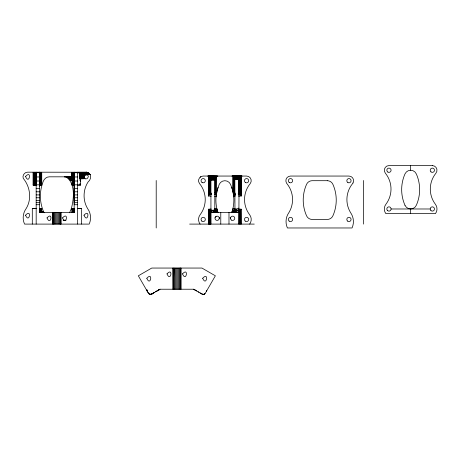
<?xml version="1.0" encoding="UTF-8"?>
<svg xmlns="http://www.w3.org/2000/svg" width="460" height="460" viewBox="0 0 460 460"><rect width="100%" height="100%" fill="white"/><g stroke="black" fill="none" stroke-linecap="round" stroke-linejoin="round"><path stroke-width="0.69" d="M44.166 212.779L43.677 211.882L41.733 211.588M72.019 211.968L72.013 208.518L74.158 208.524L71.248 208.874L69.575 212.779M74.083 185.046L72.013 185.041L72.093 178.308M72.036 179.032L72.036 175.03M74.158 172.724L72.013 172.724L72.013 175.524L72.312 172.724L80.667 172.724C78.292 177.284 92.454 171.971 87.159 178.67C84.376 180.36 82.507 175.225 85.721 174.731L80.667 174.737L80.632 176.123L84.094 176.099L79.413 176.352M80.667 185.041L77.567 185.041L80.667 185.041L80.667 184.092L80.276 172.724L77.567 172.73L88.406 172.793C92 174.777 90.89 179.831 88.055 182.022C82.926 189.876 82.748 200.548 87.601 208.57A15.6 15.6 0 0 1 89.194 224.095L24.547 224.095A15.6 15.6 0 0 1 26.139 208.57C31.999 199.168 30.147 186.685 23.259 178.365C22.149 175.484 24.57 172.08 27.652 172.178L86.894 172.247L88.406 172.793L79.603 172.793M79.741 178.744L85.025 178.67L80.667 178.825L80.667 181.407L80.276 172.724L80.632 175.783L84.249 175.76L79.419 176.007M79.407 178.785L84.726 178.457L80.667 178.376L80.667 177.56M80.667 177.307L80.667 176.519L83.996 176.456L80.667 176.646M80.667 176.479L79.379 176.496M80.667 175.478L84.462 175.455L80.621 175.392M215.004 193.194L215.004 178.946L210.623 178.537L209.444 176.709L208.121 176.071M239.016 224.095L239.022 212.002M239.022 193.194L239.022 178.946L234.836 179.227L233.835 177.094L231.926 176.053M239.252 193.511L239.252 178.273L234.473 178.118L239.091 178.687L240.229 176.789L241.931 176.053M410.653 170.24L410.653 165.589M241.35 195.954L241.391 176.123L232.478 176.145L241.862 176.053L232.202 176.082M208.437 209.271L208.374 224.095L208.374 209.196L211.197 209.001M240.787 195.322L240.873 176.329L233.553 176.789L239.556 177.652L239.413 193.712M233.732 196.845L233.318 193.579L233.404 176.663L240.988 176.266L232.915 176.329M233.956 211.18L233.571 211.56L238.832 212.474L231.334 212.462L232.95 211.991L234.042 211.094L238.832 212.474L218.684 212.474C216.614 212.514 214.762 210.668 214.808 208.598L214.849 179.699L215.889 177.14L217.908 176.053M215.78 194.183L215.918 177.106L209.444 176.709M240.264 194.73L240.384 176.663L233.553 176.789L239.936 177.106L239.942 194.35L238.585 194.35M215.389 193.712L215.539 177.652L210.162 177.566L215.326 178.043L210.623 178.537L210.933 180.285L210.933 224.095M239.936 177.106L239.798 194.183L238.51 194.183M233.553 211.956L233.571 210.53L234.933 210.49M211.45 211.083L210.024 211.083L210.208 224.095L210.415 211.565M72.226 212.583L72.312 208.518L72.312 212.646M72.197 212.71L72.312 208.518M72.088 180.671L72.312 172.724L72.013 172.724M72.07 177.566L64.394 176.824L72.013 176.881L66.407 177.163C75.641 183.523 73.928 199.393 71.248 208.874M72.053 179.233L72.076 178.859M72.093 178.25L72.766 178.146M72.076 208.524L72.013 208.84M72.036 178.25L68.195 178.129C73.416 177.617 73.307 179.078 68.195 178.129L72.047 178.072M72.093 177.175L72.312 172.724L72.013 173.127M238.832 224.095L239.091 178.687L234.836 179.227L234.956 208.598L234.324 210.72L232.944 211.98M234.956 208.598L234.042 211.094L234.353 210.663M233.513 194.856L233.404 194.131M72.076 173.253L72.312 172.724L72.093 175.835L72.07 175.461M72.053 176.099L72.013 176.456M216.033 196.845L217.074 190.612L219.213 184.391A6.198 6.198 0 0 1 230.552 184.391L232.283 189.106L233.329 193.643A38.743 38.743 0 0 1 232.662 209.662L232.392 210.645M234.951 192.838L233.502 194.752M72.082 174.472L72.312 172.724L72.013 173.817L72.312 172.724L72.312 185.046M72.036 179.653L69.575 179.618L72.036 179.952M216.194 195.322L217.373 189.503M72.312 172.724L72.093 174.748M41.158 211.744L41.688 211.146L41.434 208.518L41.434 212.646M41.67 208.874L41.733 208.518L39.686 208.518L39.658 212.652M234.853 209.472L238.832 208.115M216.361 194.155L216.246 194.724L214.895 194.724M210.933 192.809L208.472 195.891M238.832 212.393L241.299 209.306M215.038 217.913L215.13 217.551M206.736 290.478L206.459 291.237L206.632 290.869M219.23 218.655L219.564 217.442M217.103 190.486L218.034 187.392M232.662 209.662L231.736 212.75L232.915 208.598L235.037 208.748M234.652 210.088L234.433 210.53L238.832 210.433L234.893 209.271M158.499 290.105L160.028 289.225L193.671 289.225L202.124 294.101L203.688 294.377L205.298 293.25L215.372 275.805L201.946 268.053L151.748 268.053L138.328 275.805L148.402 293.25L149.621 294.273L151.116 294.296M205.12 293.497C204.873 294.486 201.848 294.452 203.688 294.377L203.383 294.4M215.493 211.358L217.074 209.536L216.85 208.598L214.728 208.748M79.655 173.713L80.667 172.724L79.603 173.098M79.551 173.719L80.069 173.253M80.011 173.253L89.067 173.253L79.729 173.253M79.844 173.334L80.667 173.253M204.263 294.187L204.694 293.923M215.763 216.648L216.068 216.436A2.133 2.133 0 0 1 219.265 218.281A2.133 2.133 0 0 1 216.068 220.127A2.133 2.133 0 0 1 216.068 216.436M200.215 177.129L200.876 176.669M72.047 177.054L73.013 177.037M233.53 211.6L232.018 212.353M152.248 293.71L150.012 294.377L151.576 294.101L160.028 289.225L155.578 291.789M151.208 294.273L153.191 293.169M152.036 293.836L152.49 293.572M152.921 293.325L153.577 292.945M151.3 294.227L152.386 293.635M158.286 290.226L159.442 289.558M151.576 294.101L154.261 292.548M152.179 293.75L152.789 293.399M156.975 290.984L157.653 290.593M159.154 289.725L159.695 289.415M204.355 294.141L204.079 294.273L204.447 294.101M72.088 210.99L72.421 210.841L72.536 211.496M231.938 212.376L238.832 212.474L233.019 211.951M231.754 212.393L238.832 212.474L231.081 212.474L232.306 212.468M214.808 208.598C214.532 210.714 217.154 212.566 218.558 212.468L210.933 212.474L215.717 211.083M217.735 212.353L218.178 212.439L210.933 212.474L216.194 211.565M80.667 177.192L83.962 176.824L79.379 176.87M217.827 212.376L218.149 212.434L210.933 212.474L216.746 211.951M72.105 183.442L71.248 183.523L72.013 183.569M79.39 180.038L80.603 179.929M80.598 177.48L83.996 177.198L79.758 177.255M150.518 294.4L150.817 294.377M233.709 196.604L235.106 196.495M238.602 196.219L241.391 196M72.013 180.377L70.064 180.515L72.013 180.682M233.577 195.322L235.618 195.184M238.343 195L240.384 194.862L240.384 176.663M234.761 178.946L239.091 178.687L234.537 178.273M231.46 212.451L231.334 212.462M215.228 178.273L210.623 178.537L214.952 179.112L210.743 178.946M217.373 210.634L217.103 209.662A38.743 38.743 0 0 1 216.436 193.643L216.361 176.663L209.105 176.45L216.298 176.709L209.386 176.663L209.495 194.73L211.64 194.603M214.492 194.43L215.918 194.35M234.376 193.712L234.232 177.652L239.539 177.675L233.847 177.106L233.99 194.183L235.382 194.108M238.165 193.965L239.556 193.896M238.803 210.599L240.218 210.53L240.379 224.095M238.274 211.37L239.556 211.307M80.667 178.376L84.462 178.198L80.667 178.215M210.513 178.273L215.326 178.043L210.208 177.652L210.352 193.712L211.611 193.712M80.649 176.945L83.962 176.824L80.592 176.893M210.933 212.474L217.632 212.324M63.848 220.219L64.383 220.219M79.384 177.347L80.598 177.307M210.208 193.89L211.502 193.85M79.419 175.139L85.025 174.984L79.712 174.967M238.337 210.398L240.384 210.341L238.291 210.341M80.644 179.337L80.667 179.768M39.658 185.046L41.733 185.041L41.733 172.724L39.583 172.724M79.528 174.944L85.364 174.823L80.667 174.921M80.667 174.639L90.102 174.472L79.476 174.472M211.151 209.881L209.012 209.921L208.897 224.095L208.892 209.783M214.716 209.823L217.103 209.662L218.034 212.75L217.074 209.536M79.511 177.962L84.249 177.893L79.476 177.802M209.823 194.35L211.163 194.327M214.504 194.275L215.838 194.258L216.263 194.752M41.733 211.91L43.677 211.882C39.75 203.009 39.318 192.688 42.492 183.523C43.223 180.228 45.615 176.726 49.346 176.824L72.042 176.824M238.602 210.87L239.942 210.852M80.667 174.605L90.102 174.472L79.448 174.512M233.404 210.341L234.818 210.318L233.404 210.341L233.404 212.405M238.349 210.272L240.465 210.243M79.379 177.203L80.586 177.192M234.226 193.896L235.549 193.879M238.194 193.855L239.516 193.838L240.959 195.517M41.434 185.046L41.434 172.724L33.074 172.724L33.074 185.041L36.173 185.052L33.074 185.041M79.379 176.49L80.609 176.479M241.862 176.053L232.392 176.123L232.662 190.486L231.736 187.392M80.667 175.214L84.726 175.197L79.476 175.179M77.7 172.281L86.894 172.247L86.095 172.178M216.119 212.238L217.413 212.238M217.373 212.468L217.908 212.468M33.074 172.724L36.173 172.73M232.478 176.145L241.31 176.145M36.173 176.968L39.658 176.968M74.083 176.968L77.567 176.968M234.905 179.647L238.884 179.647L238.918 193.022M210.933 180.36L214.808 180.36M36.173 181.004L39.658 181.004M74.083 181.004L77.567 181.004M36.173 184.828L39.658 184.828M74.083 184.828L77.567 184.828M39.658 184.983L41.733 185.041M74.083 184.983L72.013 185.041M39.583 186.133L39.658 172.178M36.173 188.433L39.658 188.433M74.083 188.433L77.567 188.433M36.173 191.797L39.658 191.797M74.083 191.797L77.567 191.797M233.99 194.183L235.278 194.183M233.847 194.35L235.198 194.35M209.495 194.73L211.519 194.73M36.173 194.913L39.658 194.913M74.083 194.913L77.567 194.913M36.173 197.771L39.658 197.771M74.083 197.771L77.567 197.771M36.173 200.364L39.658 200.364M74.083 200.364L77.567 200.364M36.173 202.682L39.658 202.682M74.083 202.682L77.567 202.682M74.158 203.446L74.083 172.178M36.173 204.723L39.658 204.723M74.083 204.723L77.567 204.723M32.298 224.095L32.298 208.518L36.173 208.518M32.298 208.518L36.8 208.518M39.583 208.524L41.733 208.518L41.733 212.112M81.443 208.524L77.567 208.518L81.443 208.524L81.443 224.095M391.086 208.984L430.221 208.984M233.036 209.921L235.14 209.921M238.648 209.921L240.752 209.921L240.867 224.095M234.491 210.433L238.832 210.433L234.721 209.921M233.571 210.53L234.899 210.53M238.222 210.53L240.218 210.53M39.583 212.474L74.158 212.474L74.158 172.247M63.095 220.219L65.975 220.219M189.629 224.095L254.276 224.095M217.62 176.071L207.834 176.053L217.298 176.14M72.013 177.175L66.407 177.163L72.042 177.566L67.338 177.571L72.013 177.658M80.58 178.181L80.276 172.724L80.598 175.783M216.85 176.329L208.782 176.266L216.643 176.45L208.892 176.329L208.978 195.322M211.531 211.318L210.208 211.307L210.208 224.095M218.678 212.474L218.304 212.451M210.887 179.647L214.849 179.699L210.789 179.112L214.86 179.647M72.013 178.859L68.948 178.819L72.025 179.227M208.443 176.14L216.965 176.266M208.805 209.685L209.196 210.128L211.347 210.191M214.929 210.295L216.361 210.341M211.146 210.893L209.823 210.852L209.829 224.095M211.675 210.64L209.553 210.536L209.196 210.128M80.638 184.086L79.413 184.017M238.567 209.001L241.391 209.196M203.078 294.394L203.285 294.411M150.213 294.394L150.012 294.377M208.374 196L211.169 196.219M214.659 196.495L216.056 196.604M209.829 177.106L215.585 177.566M41.733 211.669L41.181 211.611M41.682 211.083L41.434 208.518M149.005 293.923L149.621 294.273L147.821 292.244M202.302 294.187L200.014 292.882M202.486 294.273L202.124 294.101L202.394 294.227M201.066 293.491L201.451 293.71M193.671 289.225L194.839 289.892M195.414 290.226L196.725 290.984M198.122 291.789L198.8 292.18M194.54 289.725L195.897 290.507M232.915 209.783L234.22 211.295M215.838 194.258L214.814 192.826M239.516 193.838L238.832 192.826M215.113 210.088L215.332 210.53M210.933 212.393L209.57 210.553L209.386 224.095L209.38 210.341M230.201 217.442L230.535 218.655M232.674 190.538L233.318 193.579M80.276 172.724L80.598 179.774M239.349 211.56L239.556 224.095M216.194 210.53L216.211 211.962M216.729 209.921L216.746 212.048M241.327 209.271L241.391 224.095M208.374 176.123L208.414 195.954M210.743 212.002L210.749 224.095M210.513 211.692L210.519 224.095M410.653 208.984L410.653 213.63M363.434 180.475L363.434 224.095M240.873 176.329L240.873 195.414M228.988 212.474L228.988 224.095M220.777 212.474L220.777 224.095M180.958 268.053L180.958 289.225M180.814 268.053L180.814 289.225M180.406 268.053L180.406 289.225M179.756 268.053L179.756 289.225M178.905 268.053L178.905 289.225M177.911 268.053L177.911 289.225M176.847 268.053L176.847 289.225M175.789 268.053L175.789 289.225M174.794 268.053L174.794 289.225M173.943 289.225L173.943 268.053L173.293 289.225L173.293 268.053M172.88 289.225L172.742 268.053M156.204 180.475L156.204 227.97M77.567 172.178L77.567 224.095M74.054 208.518L74.054 212.652M73.985 172.724L73.985 185.046M73.985 208.518L73.985 212.652M73.882 172.724L73.882 185.046M73.882 208.518L73.882 212.652M73.744 172.724L73.744 185.046M73.744 208.518L73.744 212.646M73.566 172.724L73.566 185.046M73.566 208.518L73.566 212.646M73.364 172.724L73.364 185.046M73.364 208.518L73.364 212.646M73.129 172.724L73.129 185.046M73.129 208.518L73.129 212.646M72.875 172.724L72.875 185.046M72.875 208.518L72.875 212.646M72.599 172.724L72.599 185.046M72.599 208.518L72.599 212.646M60.979 212.474L60.979 224.095M60.835 212.474L60.835 224.095M60.427 212.474L60.427 224.095M59.777 212.474L59.777 224.095M58.926 212.474L58.926 224.095M57.937 212.474L57.937 224.095M56.873 212.474L56.873 224.095M55.809 212.474L55.809 224.095M54.82 212.474L54.82 224.095M53.969 212.474L53.969 224.095M53.314 212.474L53.314 224.095M52.906 212.474L52.906 224.095M52.762 212.474L52.762 224.095M41.141 172.724L41.141 185.046M41.141 208.518L41.141 212.646M40.865 172.724L40.865 185.046M40.865 208.518L40.865 212.646M40.612 172.724L40.612 185.046M40.612 208.518L40.612 212.646M40.382 172.724L40.382 185.046M40.382 208.518L40.382 212.646M40.175 172.724L40.175 185.046M40.175 208.518L40.175 212.646M40.003 172.724L40.003 185.046M40.003 208.518L40.003 212.646M39.859 172.724L39.859 185.046M39.859 208.518L39.859 212.646M39.755 172.724L39.755 185.046M39.755 208.518L39.755 212.646M39.583 172.178L39.583 212.652M36.173 172.178L36.173 224.095M36.006 172.724L36.006 185.046M35.857 172.724L35.857 185.046M35.667 172.724L35.667 185.046M35.437 172.724L35.437 185.046M35.167 172.724L35.167 185.046M34.879 172.724L34.879 185.046M34.557 172.724L34.557 185.046M34.212 172.724L34.212 185.046M33.844 172.724L33.844 185.046M33.465 172.724L33.465 185.046M249.677 224.095A7.751 7.751 0 0 0 249.653 214.762A25.185 25.185 0 0 1 250.183 183.638A4.652 4.652 0 0 0 246.577 176.053L203.188 176.053A4.652 4.652 0 0 0 199.583 183.638A25.185 25.185 0 0 1 200.111 214.762A7.751 7.751 0 0 0 200.088 224.095M146.947 289.875L147.24 291.237L146.947 289.875M202.687 278.265C206.385 287.258 209.237 271.084 202.687 278.265M25.553 176.456C29.25 185.449 32.102 169.268 25.553 176.456M25.553 215.199C29.25 224.192 32.102 208.012 25.553 215.199M47.023 217.913C50.721 226.906 53.578 210.726 47.023 217.913M62.52 217.913C66.223 226.906 69.075 210.726 62.52 217.913M83.996 215.199C87.693 224.192 90.545 208.012 83.996 215.199M146.815 278.265C150.512 287.258 153.364 271.084 146.815 278.265M167.003 273.884C170.7 282.877 173.552 266.691 167.003 273.884M182.499 273.884C186.202 282.877 189.048 266.691 182.499 273.884M353.01 182.971L350.917 185.897A25.185 25.185 0 0 0 350.462 212.445A15.6 15.6 0 0 1 352.049 227.97L287.408 227.97A15.6 15.6 0 0 1 289.001 212.445A25.185 25.185 0 0 0 288.546 185.897L286.448 182.971A4.652 4.652 0 0 1 290.507 176.053L348.95 176.053A4.652 4.652 0 0 1 353.01 182.971M215.05 209.921L210.933 210.433L215.28 210.433L215.05 209.921M432.348 165.589L388.959 165.589A4.652 4.652 0 0 0 385.353 173.173A25.185 25.185 0 0 1 385.882 204.297A7.751 7.751 0 0 0 385.859 213.63L435.447 213.63A7.751 7.751 0 0 0 435.424 204.297A25.185 25.185 0 0 1 435.953 173.173A4.652 4.652 0 0 0 432.348 165.589M327.255 180.699L312.202 180.699A6.198 6.198 0 0 0 306.538 184.391A38.743 38.743 0 0 0 306.538 215.757A6.198 6.198 0 0 0 312.202 219.443L327.255 219.443A6.198 6.198 0 0 0 332.925 215.757A38.743 38.743 0 0 0 332.925 184.391A6.198 6.198 0 0 0 327.255 180.699M211.404 211.14L210.024 211.083L211.393 211.151M231.564 220.127A2.133 2.133 0 0 0 234.761 218.281A2.133 2.133 0 0 0 231.564 216.436A2.133 2.133 0 0 0 231.564 220.127M245.513 182.545A2.133 2.133 0 0 0 248.71 180.699A2.133 2.133 0 0 0 245.513 178.854A2.133 2.133 0 0 0 245.513 182.545M201.819 221.076A2.133 2.133 0 0 0 205.286 219.817A2.133 2.133 0 0 0 202.458 217.442A2.133 2.133 0 0 0 201.819 221.076M245.209 221.076A2.133 2.133 0 0 0 248.676 219.817A2.133 2.133 0 0 0 245.853 217.442A2.133 2.133 0 0 0 245.209 221.076M202.118 182.545A2.133 2.133 0 0 0 205.315 180.699A2.133 2.133 0 0 0 202.118 178.854A2.133 2.133 0 0 0 202.118 182.545M387.59 210.617A2.133 2.133 0 0 0 391.058 209.352A2.133 2.133 0 0 0 388.228 206.977A2.133 2.133 0 0 0 387.59 210.617M430.98 210.617A2.133 2.133 0 0 0 434.447 209.352A2.133 2.133 0 0 0 431.624 206.977A2.133 2.133 0 0 0 430.98 210.617M404.984 205.292A6.198 6.198 0 0 0 416.323 205.292A38.743 38.743 0 0 0 416.323 173.926A6.198 6.198 0 0 0 404.984 173.926A38.743 38.743 0 0 0 404.984 205.292M430.98 171.867A2.133 2.133 0 0 0 434.447 170.608A2.133 2.133 0 0 0 431.624 168.233A2.133 2.133 0 0 0 430.98 171.867M387.889 172.08A2.133 2.133 0 0 0 391.086 170.24A2.133 2.133 0 0 0 387.889 168.394A2.133 2.133 0 0 0 387.889 172.08M347.886 182.545A2.133 2.133 0 0 0 351.084 180.699A2.133 2.133 0 0 0 347.886 178.854A2.133 2.133 0 0 0 347.886 182.545M289.139 221.076A2.133 2.133 0 0 0 292.606 219.817A2.133 2.133 0 0 0 289.777 217.442A2.133 2.133 0 0 0 289.139 221.076M289.139 182.333A2.133 2.133 0 0 0 292.606 181.073A2.133 2.133 0 0 0 289.777 178.698A2.133 2.133 0 0 0 289.139 182.333M347.582 221.076A2.133 2.133 0 0 0 351.049 219.817A2.133 2.133 0 0 0 348.226 217.442A2.133 2.133 0 0 0 347.582 221.076"/></g></svg>
